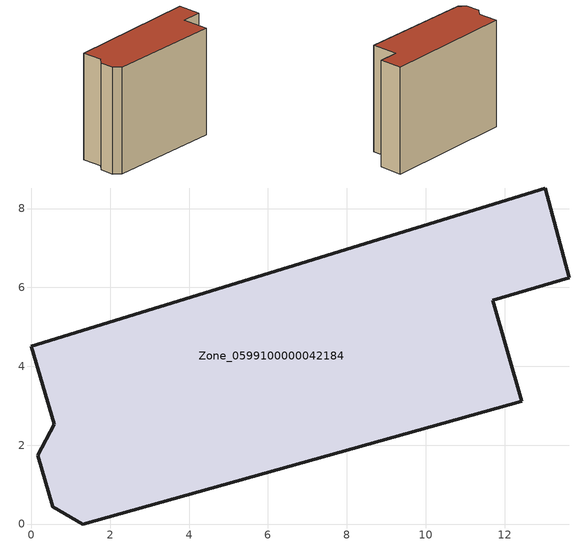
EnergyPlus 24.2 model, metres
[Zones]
Zone_0599100000042184
 floor ground (C_G): 1.31,0 0.54,0.44 0.16,1.74 0.58,2.53 0,4.51 13.03,8.52 13.64,6.25 11.7,5.68 12.43,3.11 z0
 wall outside (C_F): 13.64,6.25 13.03,8.52 0,4.51 0.58,2.53 0.16,1.74 0.54,0.44 1.31,0 12.43,3.11 11.7,5.68 13.64,6.25 z0:10.73
 roof outside (C_R): 1.31,0 12.43,3.11 11.7,5.68 13.64,6.25 13.03,8.52 0,4.51 0.58,2.53 0.16,1.74 0.54,0.44 z10.73
[BUILDING]
Pand.0599100000042184: North Axis=0; Terrain=City; Loads Convergence Tolerance Value=0.04; Temperature Convergence Tolerance Value=0.4; Solar Distribution=FullExterior; Maximum Number of Warmup Days=25; Minimum Number of Warmup Days=1
[Site:Location]
Rotterdam.The.Hague.AP_ZH_NLD Design_Conditions: Latitude=51.96; Longitude=4.45; Time Zone=1; Elevation=-4.5
[SITE:GROUNDTEMPERATURE:BUILDINGSURFACE]
18, 18, 18, 18, 18, 18, 18, 18, 18, 18, 18, 18
[MATERIAL] Thermal Absorptance=0.9; Solar Absorptance=0.7; Visible Absorptance=0.7
Name | Roughness | Thickness | Conductivity | Density | Specific Heat
G.TI.1946 | MediumSmooth | 0.15 | 1 | 540 | 1210
F.TI.1946 | Rough | 0.3 | 0.857143 | 1920 | 840
R.TI.1946 | MediumRough | 0.2 | 0.1 | 1500 | 1000
[CONSTRUCTION]
C_G: G.TI.1946
C_F: F.TI.1946
C_R: R.TI.1946
[ZONE]
Zone_0599100000042184: Type=1; Multiplier=1; Ceiling Height=Autocalculate; Volume=Autocalculate; Floor Area=autocalculate; Part of Total Floor Area=Yes
[ZONEINFILTRATION:DESIGNFLOWRATE]
Infil_Zone_0599100000042184: Zone or ZoneList or Space or SpaceList=Zone_0599100000042184; Schedule=AlwaysOn; Design Flow Rate Calculation Method=Flow/Area; Flow Rate per Floor Area=0.003; Constant Term Coefficient=1; Temperature Term Coefficient=0; Velocity Term Coefficient=0; Velocity Squared Term Coefficient=0
[HVACTEMPLATE:ZONE:IDEALLOADSAIRSYSTEM]
Zone_0599100000042184: Maximum Heating Supply Air Temperature=50; Minimum Cooling Supply Air Temperature=13; Maximum Heating Supply Air Humidity Ratio=0.0156; Minimum Cooling Supply Air Humidity Ratio=0.0077; Heating Limit=NoLimit; Cooling Limit=NoLimit; Dehumidification Control Type=ConstantSensibleHeatRatio; Cooling Sensible Heat Ratio=0.7; Dehumidification Setpoint=60; Humidification Control Type=None; Humidification Setpoint=30; Outdoor Air Method=None; Outdoor Air Flow Rate per Person=0.00944; Outdoor Air Flow Rate per Zone Floor Area=0; Outdoor Air Flow Rate per Zone=0; Demand Controlled Ventilation Type=None; Outdoor Air Economizer Type=NoEconomizer; Heat Recovery Type=None; Sensible Heat Recovery Effectiveness=0.7; Latent Heat Recovery Effectiveness=0.65
[ZONECONTROL:THERMOSTAT]
ThermostatControl_Zone_0599100000042184: Zone or ZoneList=Zone_0599100000042184; Control Type Schedule=DualSetpointControlType; Control 1=Thermostat_Zone_0599100000042184; Temperature Difference Between Cutout And Setpoint=0
[THERMOSTATSETPOINT:DUALSETPOINT]
Thermostat_Zone_0599100000042184: Heating Setpoint Temperature Schedule=HeatingSetpoint_Zone_0599100000042184; Cooling Setpoint Temperature Schedule=CoolingSetpoint_Zone_0599100000042184
[SCHEDULE:COMPACT]
HeatingSetpoint_Zone_0599100000042184: Through: 12/31, For: AllDays, Until: 24:00, 21
CoolingSetpoint_Zone_0599100000042184: Through: 12/31, For: AllDays, Until: 24:00, 24
DualSetpointControlType: Through: 12/31, For: AllDays, Until: 24:00, 4
AlwaysOn: Through: 12/31, For: AllDays, Until: 24:00, 1
